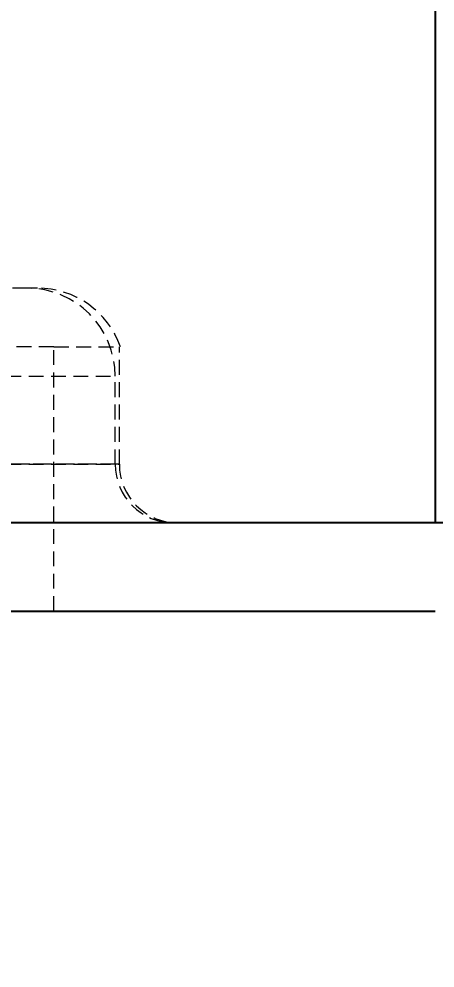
# Model space of a CAD drawing. Header units: millimetres. Extents: x 15 to 1184, y 5 to 836.
# Drawn here: x 613.6 to 649.1, y 498.9 to 579.7 of the extents above; entities that cross this region are included whole.
import ezdxf

# ---------------------------------------------------------------- set-up
doc = ezdxf.new("R2010")
doc.units = ezdxf.units.MM
doc.linetypes.add('HIDDEN', pattern=[1.905, 1.27, -0.635])
doc.styles.add('SLDTEXTSTYLE0', font='TXT', dxfattribs={"width": 0.75})
doc.dimstyles.new('SLDDIMSTYLE0', dxfattribs={"dimtxt": 3.5, "dimasz": 3.556, "dimexe": 0, "dimexo": 0.0625, "dimgap": 0.875, "dimtad": 1, "dimdec": 1, "dimlfac": 2, "dimrnd": 1e-09, "dimzin": 4, "dimdsep": 46, "dimtxsty": 'SLDTEXTSTYLE0', "dimblk1": 'CLOSED', "dimblk2": 'CLOSED', "dimsah": 1, "dimcen": 0.09, "dimadec": 0, "dimazin": 1, "dimtfac": 1, "dimtdec": 1, "dimtofl": 0, "dimtmove": 0, "dimatfit": 3, "dimldrblk": 'CLOSED', "dimfxl": 1, "dimfrac": 2, "dimtolj": 1, "dimtzin": 12, "dimarcsym": 0})

# ---------------------------------------------------------------- blocks, each defined once
blk = doc.blocks.new('_Closed')
at = {"color": 0, "linetype": 'ByBlock', "lineweight": -2}
for p, q in [((-1, 0.166667), (0, 0)), ((-1, 0.166667), (-1, -0.166667)), ((0, 0), (-1, -0.166667)), ((0, 0), (-1, 0))]:
    blk.add_line(p, q, dxfattribs=at)
blk = doc.blocks.new('_D')
at = {"color": 7, "linetype": 'Continuous', "lineweight": 0, "transparency": 16777216}
for p, q in [((74.057, 528.283), (74.057, 456.965)), ((674.057, 528.283), (674.057, 456.965)), ((74.057, 457.965), (674.057, 457.965))]:
    blk.add_line(p, q, dxfattribs=at)
at = {"color": 7, "linetype": 'Continuous', "lineweight": 18, "transparency": 16777216, "xscale": 3.556, "yscale": 3.556, "rotation": 180}
blk.add_blockref('_Closed', (74.057, 457.965, -3.737), dxfattribs=at)
at = {"color": 7, "linetype": 'Continuous', "lineweight": 18, "transparency": 16777216, "xscale": 3.556, "yscale": 3.556}
blk.add_blockref('_Closed', (674.057, 457.965, -3.737), dxfattribs=at)
at = {"color": 7, "linetype": 'Continuous', "lineweight": 18, "transparency": 16777216, "insert": (362.386, 462.477), "char_height": 3.5, "attachment_point": 1, "style": 'SLDTEXTSTYLE0'}
blk.add_mtext('1200.0', dxfattribs=at)
blk = doc.blocks.new('_D_6')
at = {"color": 7, "linetype": 'Continuous', "lineweight": 0, "transparency": 16777216}
for p, q in [((458.579, 576.783), (472.259, 576.783)), ((471.259, 576.783), (471.259, 536.783))]:
    blk.add_line(p, q, dxfattribs=at)
at = {"color": 7, "linetype": 'Continuous', "lineweight": 18, "transparency": 16777216, "xscale": 3.556, "yscale": 3.556}
for p, rotation in [((471.259, 576.783, -3.737), 89.99999999999977), ((471.259, 536.783, -3.737), 269.9999999999998)]:
    blk.add_blockref('_Closed', p, dxfattribs=dict(at, rotation=rotation))
at = {"color": 7, "linetype": 'Continuous', "lineweight": 18, "transparency": 16777216, "insert": (466.747, 548.919), "char_height": 3.5, "attachment_point": 1, "rotation": 90, "style": 'SLDTEXTSTYLE0'}
blk.add_mtext('80.0', dxfattribs=at)

msp = doc.modelspace()

# ---------------------------------------------------------------- linework, layer by layer
at = {"color": 7, "linetype": 'Continuous', "lineweight": 25}
for p, q in [((649.057, 649.668), (649.057, 536.783)), ((649.057, 536.783), (99.057, 536.783)), ((649.057, 536.783), (426.557, 536.783)), ((674.057, 536.783), (649.057, 536.783)), ((426.557, 529.283), (649.057, 529.283))]:
    msp.add_line(p, q, dxfattribs=at)
at = {"color": 7, "linetype": 'HIDDEN', "lineweight": 18}
for p, q in [((649.057, 647.151), (649.057, 536.783)), ((614.296, 556.783), (591.557, 556.783)), ((615.173, 556.783), (614.296, 556.783)), ((616.557, 551.783), (591.557, 551.783)), ((616.557, 551.783), (622.244, 551.783)), ((616.557, 529.283), (616.557, 551.783)), ((622.146, 541.783), (622.146, 551.783)), ((591.557, 549.283), (621.773, 549.283)), ((621.796, 541.783), (621.796, 549.283)), ((591.557, 541.783), (621.796, 541.783)), ((621.796, 541.783), (591.557, 541.783)), ((591.557, 541.783), (622.146, 541.783)), ((622.146, 541.783), (591.557, 541.783))]:
    msp.add_line(p, q, dxfattribs=at)
for centre, radius, start, end in [((614.296, 549.283), 7.5, 360, 90), ((615.173, 549.283), 7.5, 19.47122, 90), ((626.796, 541.783), 5, 180, 270), ((627.146, 541.783), 5, 180, 270)]:
    msp.add_arc(centre, radius, start, end, dxfattribs=at)

# ---------------------------------------------------------------- dimensions: what is measured, and where the dimension line sits
at = {"color": 7, "linetype": 'Continuous', "lineweight": 18}
dim = msp.add_linear_dim(base=(471.259, 536.783), p1=(457.579, 576.783), p2=(649.057, 536.783), angle=90, dimstyle='SLDDIMSTYLE0', dxfattribs=at)
dim.commit()
dim.dimension.update_dxf_attribs({"geometry": '_D_6', "text_midpoint": (471.259, 553.445), "dimtype": 160})
dim = msp.add_linear_dim(base=(674.057, 457.965), p1=(74.057, 529.283), p2=(674.057, 529.283), dimstyle='SLDDIMSTYLE0', dxfattribs=at)
dim.commit()
dim.dimension.update_dxf_attribs({"geometry": '_D', "text_midpoint": (369.498, 457.965), "dimtype": 160})

doc.saveas('drawing.dxf')
